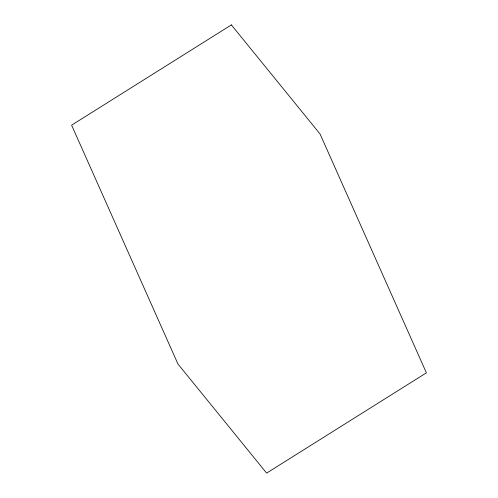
<?xml version="1.0" encoding="UTF-8"?>
<svg xmlns="http://www.w3.org/2000/svg" width="498" height="498" viewBox="0 0 498 498"><rect width="100%" height="100%" fill="white"/><g stroke="black" fill="none" stroke-linecap="round" stroke-linejoin="round"><path stroke-width="0.75" d="M231.377 24.9L71.612 125.166L177.973 364.057L266.623 473.1L426.388 372.834L320.027 133.943L231.377 24.9"/></g></svg>
